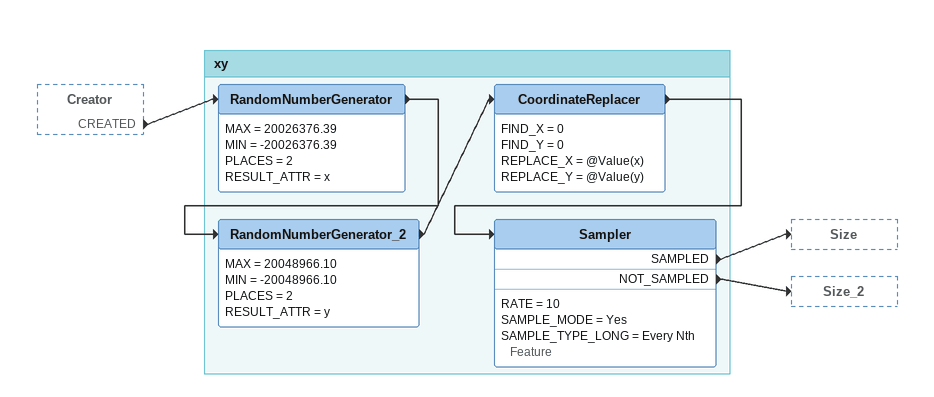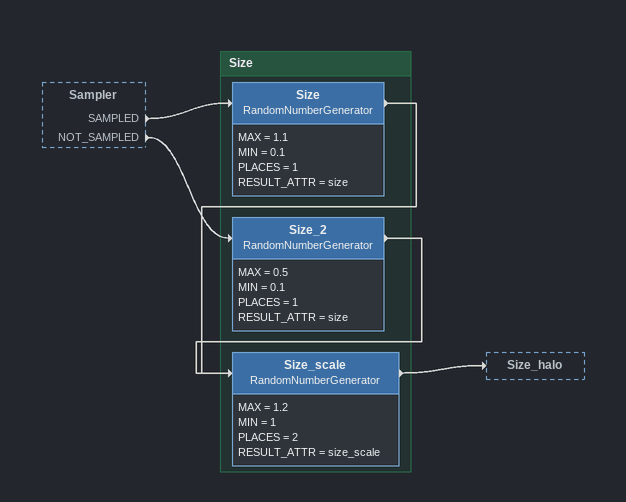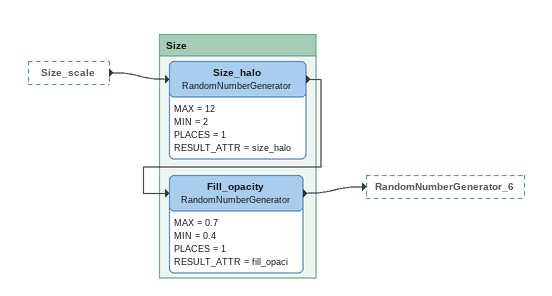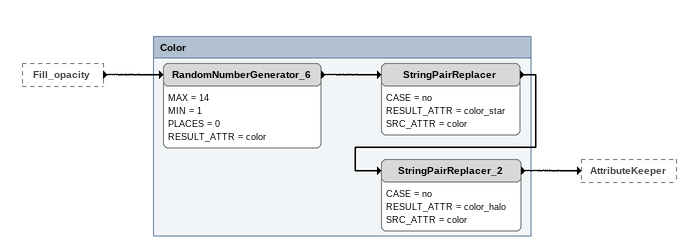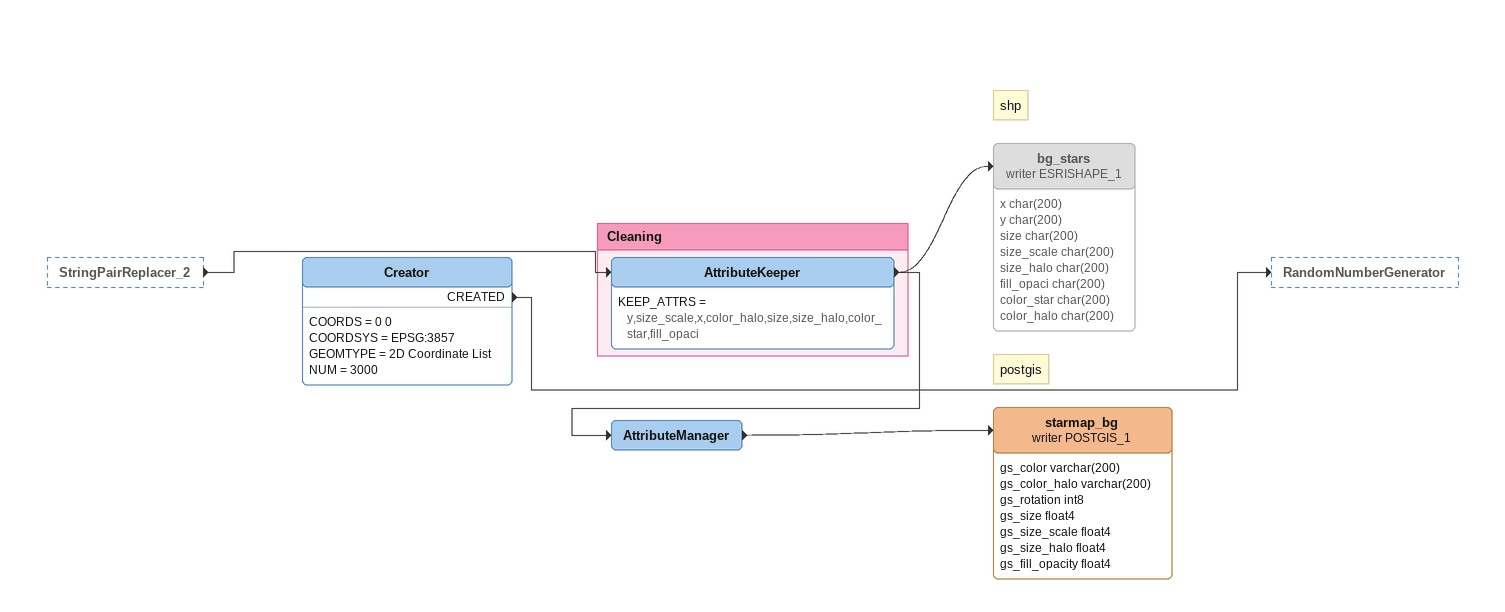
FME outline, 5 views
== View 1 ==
Creator [outside]
    CREATED -> RandomNumberGenerator

Bookmark: xy
RandomNumberGenerator
    MAX = 20026376.39
    MIN = -20026376.39
    PLACES = 2
    RESULT_ATTR = x
    -> RandomNumberGenerator_2
RandomNumberGenerator_2
    MAX = 20048966.10
    MIN = -20048966.10
    PLACES = 2
    RESULT_ATTR = y
    -> CoordinateReplacer
CoordinateReplacer
    FIND_X = 0
    FIND_Y = 0
    REPLACE_X = @Value(x)
    REPLACE_Y = @Value(y)
    -> Sampler
Sampler
    RATE = 10
    SAMPLE_MODE = Yes
    SAMPLE_TYPE_LONG = Every Nth Feature
    SAMPLED -> Size
    NOT_SAMPLED -> Size_2

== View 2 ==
Sampler [outside]
    SAMPLED -> Size
    NOT_SAMPLED -> Size_2

Bookmark: Size
Size: RandomNumberGenerator
    MAX = 1.1
    MIN = 0.1
    PLACES = 1
    RESULT_ATTR = size
    -> Size_scale
Size_2: RandomNumberGenerator
    MAX = 0.5
    MIN = 0.1
    PLACES = 1
    RESULT_ATTR = size
    -> Size_scale
Size_scale: RandomNumberGenerator
    MAX = 1.2
    MIN = 1
    PLACES = 2
    RESULT_ATTR = size_scale
    -> Size_halo

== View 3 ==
Size_scale [outside]
    -> Size_halo

Bookmark: Size
Size_halo: RandomNumberGenerator
    MAX = 12
    MIN = 2
    PLACES = 1
    RESULT_ATTR = size_halo
    -> Fill_opacity
Fill_opacity: RandomNumberGenerator
    MAX = 0.7
    MIN = 0.4
    PLACES = 1
    RESULT_ATTR = fill_opaci
    -> RandomNumberGenerator_6

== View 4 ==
Fill_opacity [outside]
    -> RandomNumberGenerator_6

Bookmark: Color
RandomNumberGenerator_6
    MAX = 14
    MIN = 1
    PLACES = 0
    RESULT_ATTR = color
    -> StringPairReplacer
StringPairReplacer
    CASE = no
    RESULT_ATTR = color_star
    SRC_ATTR = color
    -> StringPairReplacer_2
StringPairReplacer_2
    CASE = no
    RESULT_ATTR = color_halo
    SRC_ATTR = color
    -> AttributeKeeper

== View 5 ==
StringPairReplacer_2 [outside]
    -> AttributeKeeper
Creator
    COORDS = 0 0
    COORDSYS = EPSG:3857
    GEOMTYPE = 2D Coordinate List
    NUM = 3000
    CREATED -> RandomNumberGenerator
Note: shp
bg_stars (writer ESRISHAPE_1) [off]
    attributes: x char(200), y char(200), size char(200), size_scale char(200), size_halo char(200), fill_opaci char(200), color_star char(200), color_halo char(200)
AttributeManager
    -> starmap_bg (writer POSTGIS_1)
Note: postgis
starmap_bg (writer POSTGIS_1)
    attributes: gs_color varchar(200), gs_color_halo varchar(200), gs_rotation int8, gs_size float4, gs_size_scale float4, gs_size_halo float4, gs_fill_opacity float4

Bookmark: Cleaning
AttributeKeeper
    KEEP_ATTRS = y,size_scale,x,color_halo,size,size_halo,color_star,fill_opaci
    -> AttributeManager
    -> bg_stars (writer ESRISHAPE_1)
